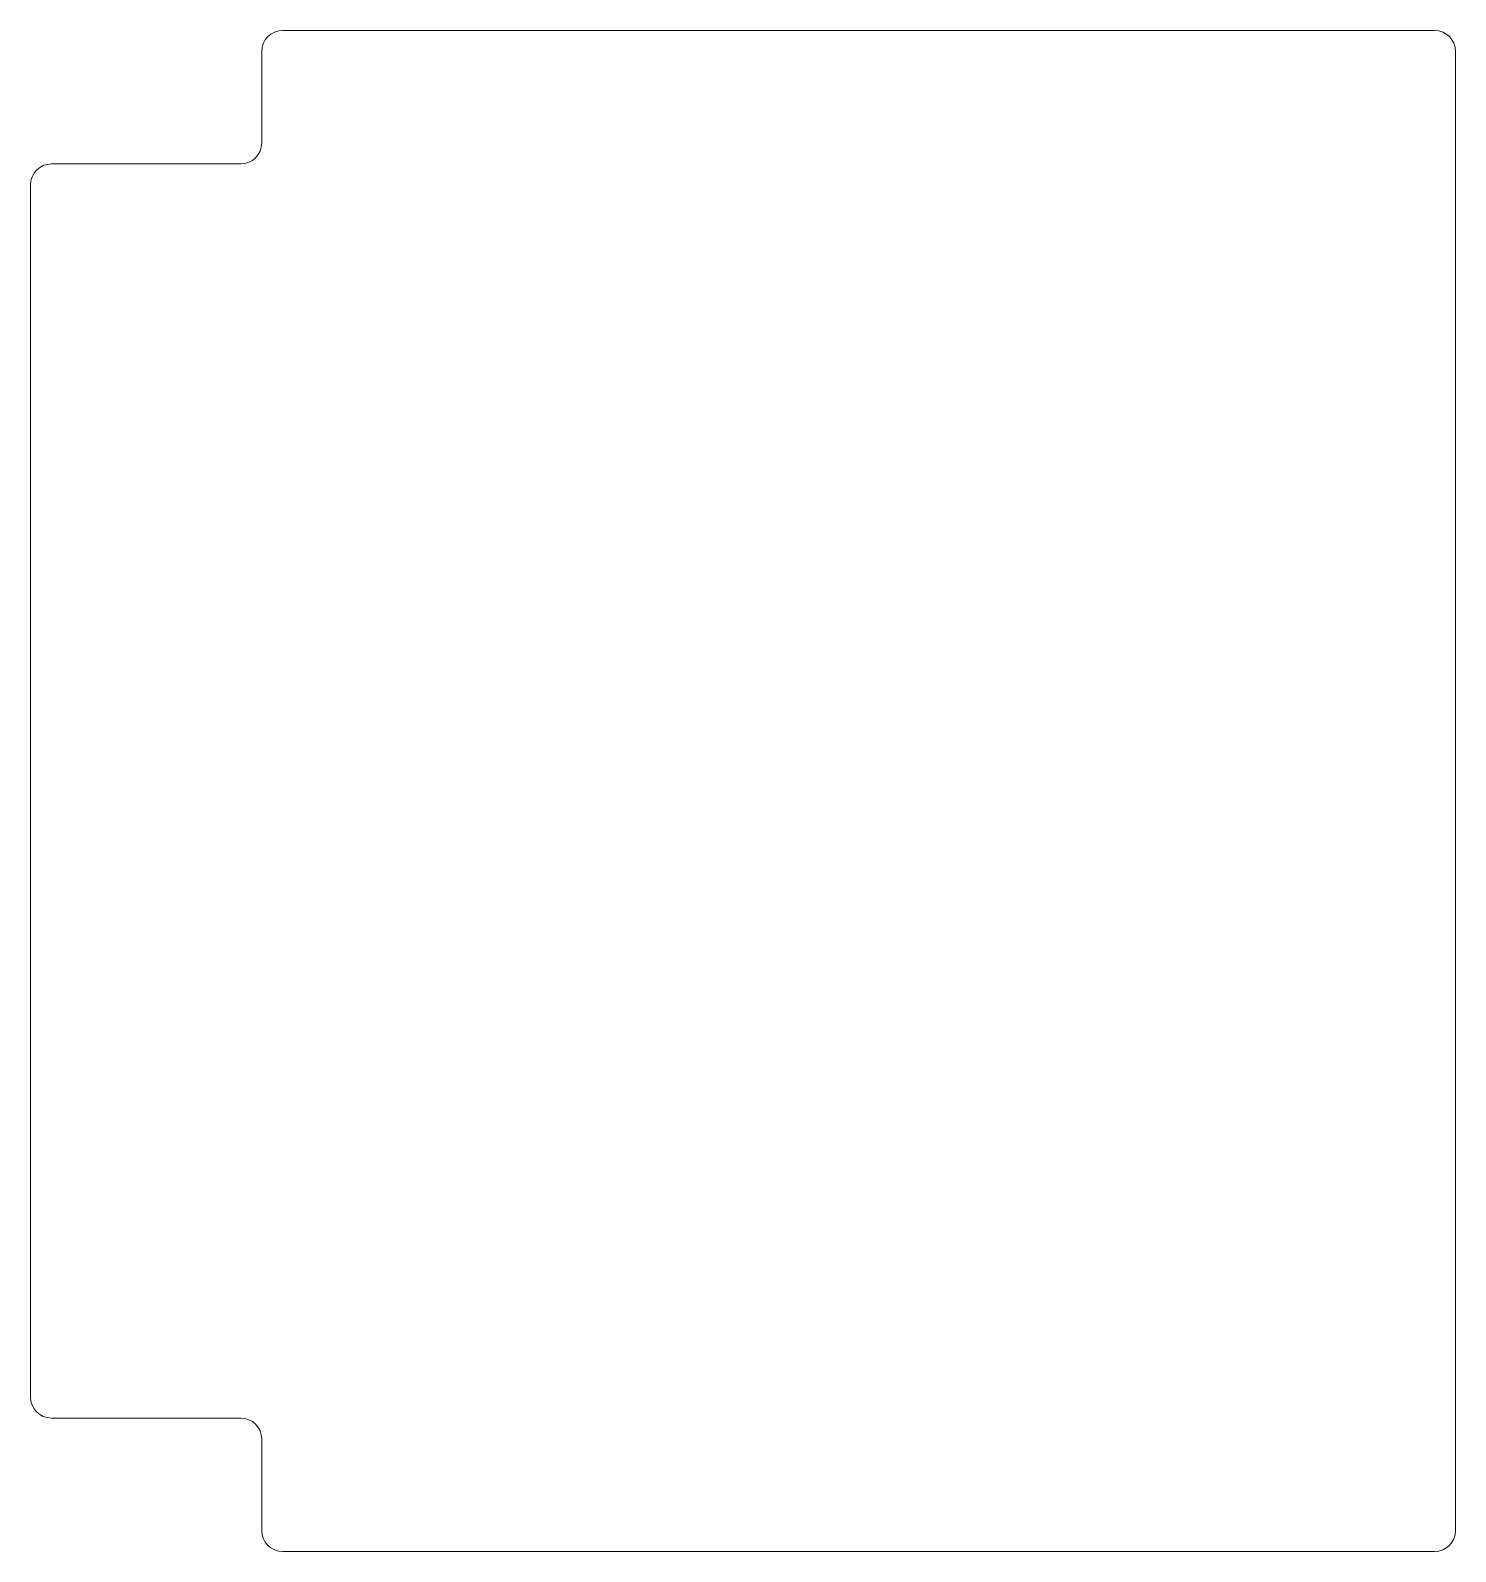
# Model space of a CAD drawing. Header units: millimetres. Extents: x -104.2 to -70.3, y -36.2 to 0.
import ezdxf

# ---------------------------------------------------------------- set-up
doc = ezdxf.new("R2010")
doc.units = ezdxf.units.MM
doc.layers.add('1', color=7, linetype='Continuous', true_color=0xffffff)

msp = doc.modelspace()

# ---------------------------------------------------------------- linework, layer by layer
at = {"layer": '1', "color": 163, "linetype": 'Continuous', "lineweight": 18}
for p, q in [((-98.158288, 0), (-70.769847, 0)), ((-98.658288, -2.675), (-98.658288, -0.5)), ((-70.269847, -0.5), (-70.269847, -35.675)), ((-103.658288, -3.175), (-99.158288, -3.175)), ((-104.158288, -32.5), (-104.158288, -3.675)), ((-99.158288, -33), (-103.658288, -33)), ((-98.658288, -35.675), (-98.658288, -33.5)), ((-70.769847, -36.175), (-98.158288, -36.175))]:
    msp.add_line(p, q, dxfattribs=at)
for centre, start, end in [((-98.158288, -0.5), 90, 180), ((-70.769847, -0.5), 0, 90), ((-99.158288, -2.675), 270, 0), ((-103.658288, -3.675), 90, 180), ((-103.658288, -32.5), 180, 270), ((-99.158288, -33.5), 360, 90), ((-98.158288, -35.675), 180, 270), ((-70.769847, -35.675), 270, 0)]:
    msp.add_arc(centre, 0.5, start, end, dxfattribs=at)

doc.saveas('drawing.dxf')
